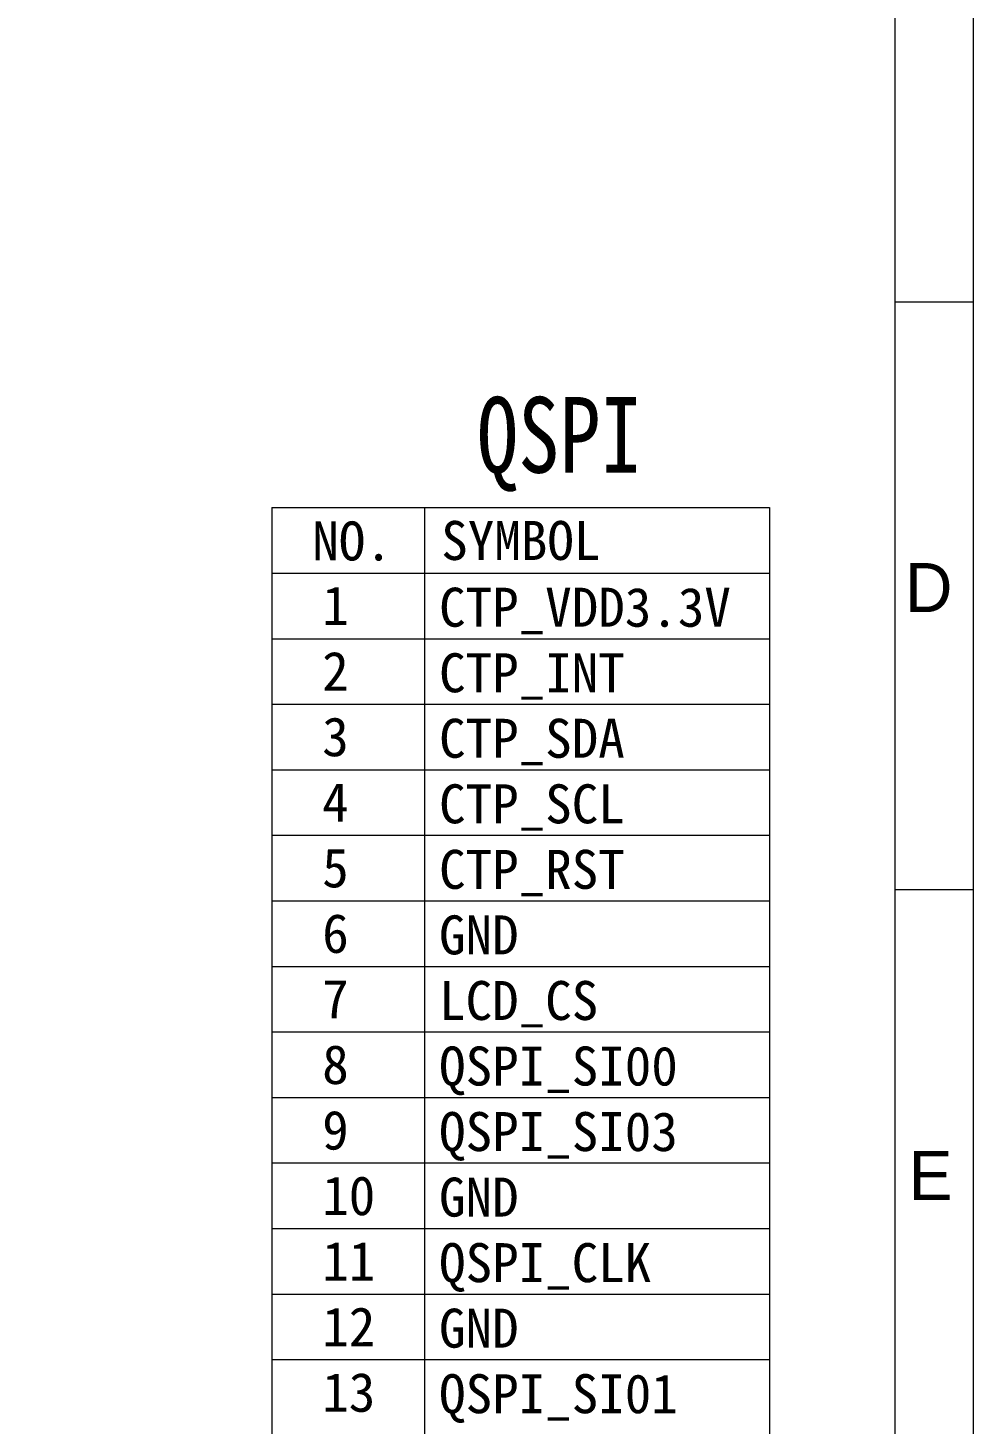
# Model space of a CAD drawing. Header units: millimetres. Extents: x 1134 to 2330, y -9 to 314.
# Drawn here: x 2285 to 2329.9, y 173.4 to 239.7 of the extents above; entities that cross this region are included whole.
import ezdxf

# ---------------------------------------------------------------- set-up
doc = ezdxf.new("R2010")
doc.units = ezdxf.units.MM
doc.layers.get('Defpoints').update_dxf_attribs({"lineweight": 5})
doc.layers.add('图框', color=7, linetype='Continuous', lineweight=5)
doc.styles.add('RD', font='ROMAND.shx', dxfattribs={"width": 0.8})
doc.styles.get("Standard").update_dxf_attribs({"font": 'txt', "bigfont": 'gbcbig.shx'})
doc.styles.add('ZI2.5', font='', dxfattribs={"height": 2.5})
doc.styles.get('ZI2.5').set_extended_font_data('SimSun')

msp = doc.modelspace()

# ---------------------------------------------------------------- linework, layer by layer
at = {"layer": '图框', "color": 7, "linetype": 'ByBlock', "lineweight": 5, "ltscale": 0.55}
for p, q in [((2326.146, 310.478), (2326.146, 114.939)), ((2329.87, 226.675), (2326.146, 226.675)), ((2329.87, 198.741), (2326.146, 198.741))]:
    msp.add_line(p, q, dxfattribs=at)
at = {"layer": '图框', "color": 3, "lineweight": 5}
for p, q in [((2296.538, 216.906), (2296.538, 139.068)), ((2296.538, 216.906), (2320.195, 216.906)), ((2303.803, 216.906), (2303.803, 139.068)), ((2320.195, 216.906), (2320.195, 139.068)), ((2296.538, 213.792), (2320.195, 213.792)), ((2296.538, 210.679), (2320.195, 210.679)), ((2296.538, 207.565), (2320.195, 207.565)), ((2296.538, 204.452), (2320.195, 204.452)), ((2296.538, 201.338), (2320.195, 201.338)), ((2296.538, 198.225), (2320.195, 198.225)), ((2296.538, 195.111), (2320.195, 195.111)), ((2296.538, 191.998), (2320.195, 191.998)), ((2296.538, 188.884), (2320.195, 188.884)), ((2296.538, 185.771), (2320.195, 185.771)), ((2296.538, 182.657), (2320.195, 182.657)), ((2296.538, 179.544), (2320.195, 179.544)), ((2296.538, 176.43), (2320.195, 176.43))]:
    msp.add_line(p, q, dxfattribs=at)
at = {"layer": '图框', "color": 7, "linetype": 'ByBlock', "lineweight": 5, "ltscale": 0.55}
msp.add_lwpolyline([(2043.119, 314.203), (2329.87, 314.203), (2329.87, 111.214), (2043.119, 111.214)], close=True, dxfattribs=at)

# ---------------------------------------------------------------- texts
at = {"layer": 'Defpoints', "color": 252, "lineweight": 5, "insert": (2306.291, 222.165), "char_height": 3.6, "width": 13.95746, "attachment_point": 1, "style": 'RD'}
msp.add_mtext('{\\fSimSun|b0|i0|c134|p2;\\C1;QSPI}', dxfattribs=at)
at = {"layer": '图框', "color": 3, "linetype": 'ByBlock', "style": 'ZI2.5'}
for s, p in [('NO.', (2298.466, 214.397)), ('SYMBOL', (2304.596, 214.42))]:
    msp.add_text(s, height=1.8533, dxfattribs=at).set_placement(p)
at = {"layer": '图框', "color": 3, "lineweight": 5, "style": 'ZI2.5'}
for s, height, p in [('1', 1.853, (2298.939, 211.325)), ('2', 1.853, (2298.939, 208.21)), ('3', 1.853, (2298.939, 205.096)), ('4', 1.853, (2298.939, 201.981)), ('5', 1.853, (2298.939, 198.866)), ('6', 1.853, (2298.939, 195.752)), ('7', 1.853, (2298.939, 192.637)), ('LCD_CS', 1.8533, (2304.492, 192.564)), ('8', 1.853, (2298.939, 189.523)), ('QSPI_SI00', 1.8533, (2304.492, 189.451)), ('9', 1.853, (2298.939, 186.408)), ('QSPI_SI03', 1.8533, (2304.492, 186.337)), ('10', 1.8533, (2298.939, 183.294)), ('GND', 1.8533, (2304.492, 183.224)), ('11', 1.8533, (2298.939, 180.179)), ('QSPI_CLK', 1.8533, (2304.492, 180.11)), ('12', 1.8533, (2298.939, 177.065)), ('GND', 1.8533, (2304.492, 176.997)), ('13', 1.8533, (2298.939, 173.95)), ('QSPI_SI01', 1.8533, (2304.492, 173.883))]:
    msp.add_text(s, height=height, dxfattribs=at).set_placement(p)
at = {"layer": '图框', "color": 1, "lineweight": 5, "style": 'ZI2.5'}
for s, height, p in [('CTP_VDD3.3V', 1.85328, (2304.492, 211.249)), ('CTP_INT', 1.8533, (2304.492, 208.135)), ('CTP_SDA', 1.8533, (2304.492, 205.022)), ('CTP_SCL', 1.8533, (2304.492, 201.908)), ('CTP_RST', 1.8533, (2304.492, 198.795)), ('GND', 1.8533, (2304.492, 195.681))]:
    msp.add_text(s, height=height, dxfattribs=at).set_placement(p)
at = {"layer": '图框', "color": 7, "linetype": 'ByBlock', "lineweight": 5, "ltscale": 0.55, "char_height": 2.32786, "width": 3.96258, "attachment_point": 9}
for s, insert in [('{\\f\uffd0ￂﾼﾚￃ\ufff7\ufff3w|b0|i0|c134|p54;D}', (2328.888, 211.946)), ('{\\f\uffd0ￂﾼﾚￃ\ufff7\ufff3w|b0|i0|c134|p54;E}', (2328.888, 184.015))]:
    msp.add_mtext(s, dxfattribs=dict(at, insert=insert))

doc.saveas('drawing.dxf')
